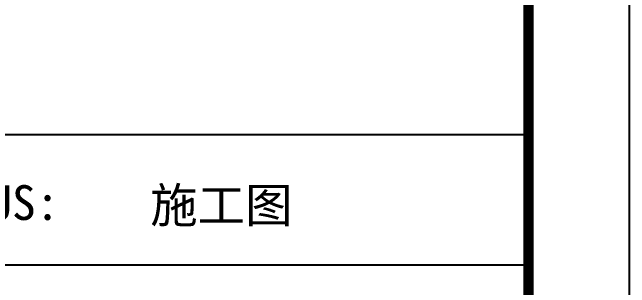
# Model space of a CAD drawing. Extents: x -737978 to 768813, y -372247 to 1140308.
# Drawn here: x -590458 to -587408, y -330964 to -329602 of the extents above; entities that cross this region are included whole.
import ezdxf

# ---------------------------------------------------------------- set-up
doc = ezdxf.new("R2010")
doc.units = 0
doc.header["$LTSCALE"] = 10
doc.header["$MEASUREMENT"] = 0
doc.layers.get('0').update_dxf_attribs({"linetype": 'CONTINUOUS'})
doc.layers.add('PUB_TITLE', color=4, linetype='CONTINUOUS')
doc.styles.add('-宋体', font='', dxfattribs={"width": 0.8})
doc.styles.get('-宋体').set_extended_font_data('SimSun')

# ---------------------------------------------------------------- blocks, each defined once
blk = doc.blocks.new('TQ1')
at = {"layer": 'PUB_TITLE'}
for p, q in [((-49854.8, -407354.8), (-43854.8, -407354.8)), ((-49854.8, -408254.8), (-43854.8, -408254.8))]:
    blk.add_line(p, q, dxfattribs=at)
at = {"layer": 'PUB_TITLE', "style": '-宋体'}
for s, p in [('设计阶段/STATUS:', (-49704.8, -407944.5)), ('施工图', (-46462.9, -407963.2))]:
    blk.add_text(s, height=240, dxfattribs=at).set_placement(p)

msp = doc.modelspace()

# ---------------------------------------------------------------- linework, layer by layer
at = {"layer": 'PUB_TITLE'}
msp.add_lwpolyline([(-629457.6, -338662.7), (-587407.6, -338662.7), (-587407.6, -308962.7), (-629457.6, -308962.7)], close=True, dxfattribs=at)
at = {"layer": 'PUB_TITLE', "const_width": 50}
msp.add_lwpolyline([(-628207.6, -338162.7), (-587907.6, -338162.7), (-587907.6, -309462.7), (-628207.6, -309462.7)], close=True, dxfattribs=at)

# ---------------------------------------------------------------- block references
at = {"xscale": 0.716753740501642, "yscale": 0.716753740501642, "zscale": 0.716753740501642}
msp.add_blockref('TQ1', (-556474.6, -38233.4), dxfattribs=at)

doc.saveas('drawing.dxf')
